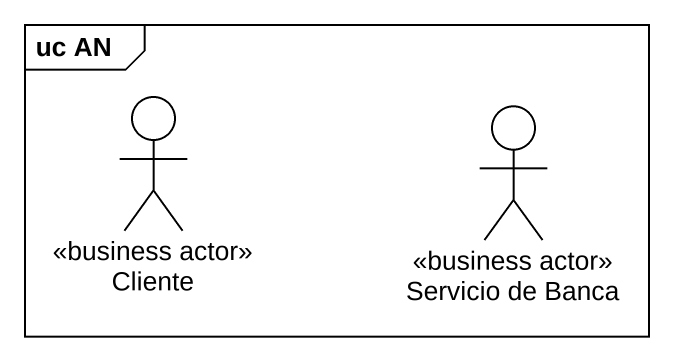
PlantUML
@startuml
mainframe uc AN
actor Cliente <<business actor>>
actor "Servicio de Banca" as Servicio_de_Banca <<business actor>>
@enduml
